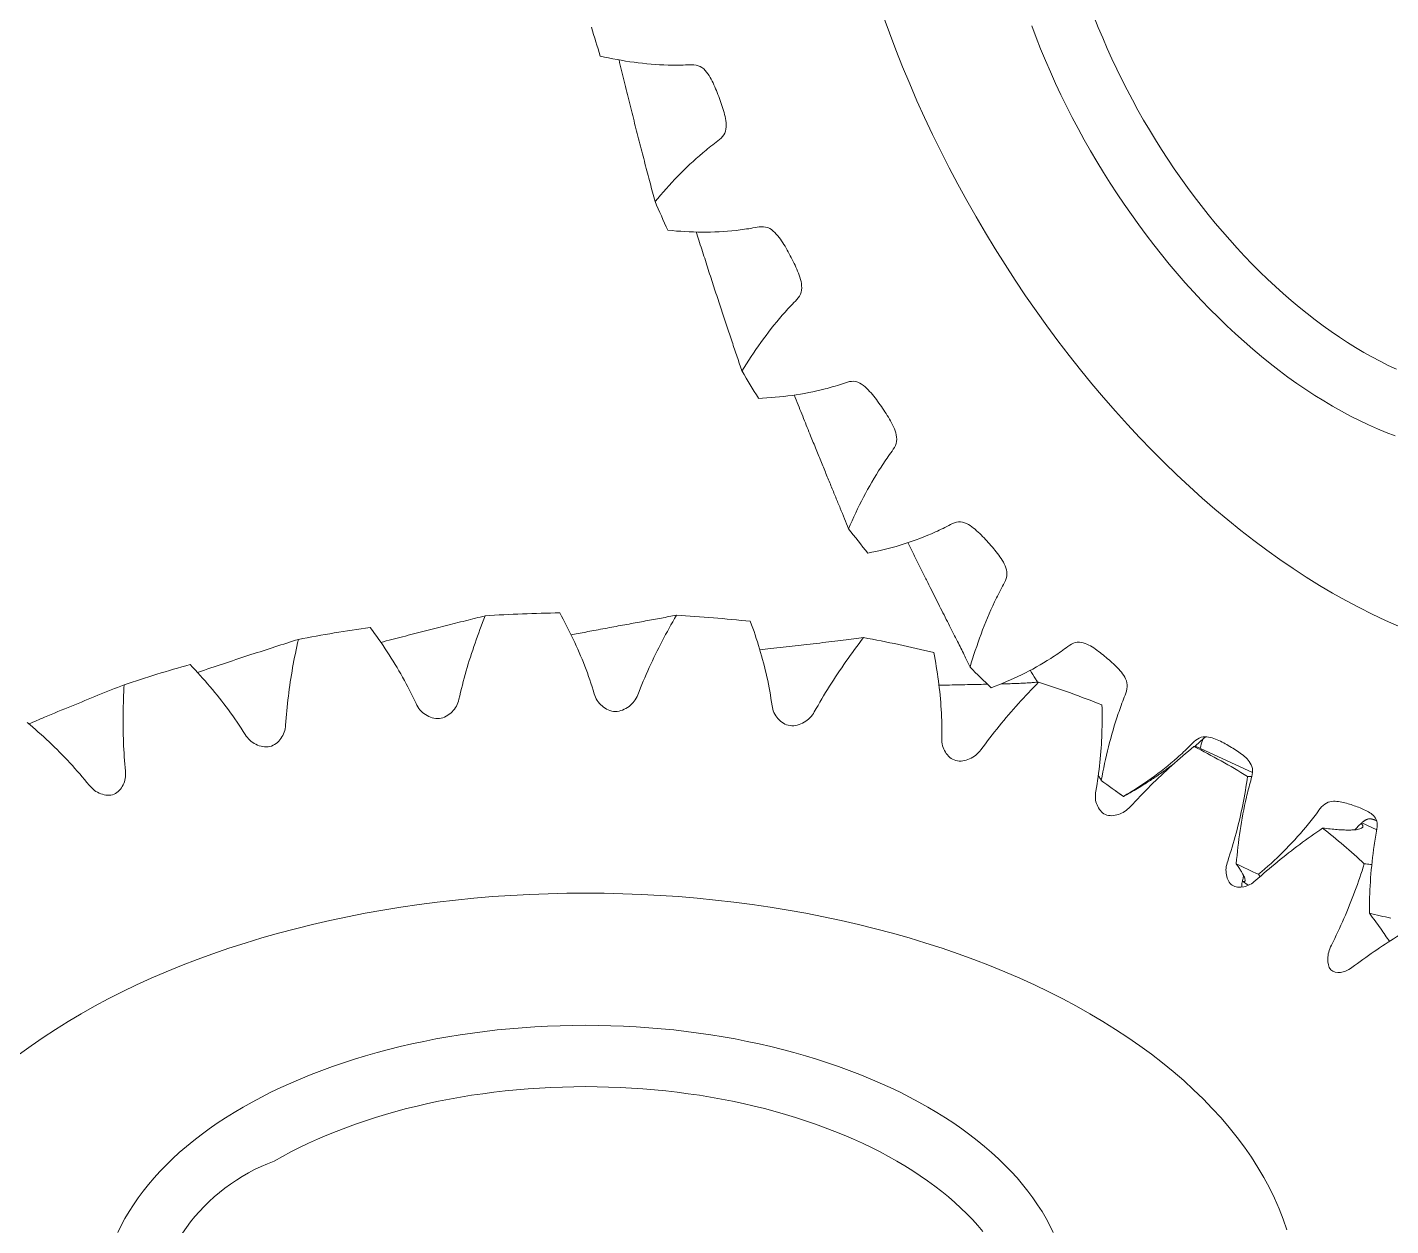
# Model space of a CAD drawing. Header units: millimetres. Extents: x -56 to 182, y 0 to 146.
# Drawn here: x 32.459 to 35.556, y 21.782 to 24.505 of the extents above; entities that cross this region are included whole.
import ezdxf

# ---------------------------------------------------------------- set-up
doc = ezdxf.new("R2010")
doc.units = ezdxf.units.MM
doc.layers.add('SLD-0', color=7, linetype='Continuous')

msp = doc.modelspace()

# ---------------------------------------------------------------- linework, layer by layer
at = {"layer": 'SLD-0', "color": 7, "linetype": 'Continuous', "lineweight": 18}
for p, q in [((34.403, 24.5304), (34.417, 24.4917)), ((34.7501, 24.4815), (34.7402, 24.5078)), ((34.8821, 24.5278), (34.8915, 24.504)), ((34.8915, 24.504), (34.9014, 24.4802)), ((34.417, 24.4917), (34.4316, 24.453)), ((34.7605, 24.4553), (34.7501, 24.4815)), ((34.9014, 24.4802), (34.9117, 24.4565)), ((34.4316, 24.453), (34.447, 24.4144)), ((34.7714, 24.4291), (34.7605, 24.4553)), ((34.9117, 24.4565), (34.9224, 24.4328)), ((34.447, 24.4144), (34.463, 24.3759)), ((34.7827, 24.403), (34.7714, 24.4291)), ((34.9224, 24.4328), (34.9335, 24.4093)), ((34.9335, 24.4093), (34.9449, 24.3859)), ((34.463, 24.3759), (34.4796, 24.3375)), ((34.7945, 24.3771), (34.7827, 24.403)), ((34.8066, 24.3512), (34.7945, 24.3771)), ((34.9449, 24.3859), (34.9568, 24.3626)), ((34.8193, 24.3254), (34.8066, 24.3512)), ((34.9568, 24.3626), (34.969, 24.3395)), ((34.4796, 24.3375), (34.4969, 24.2992)), ((34.8323, 24.2998), (34.8193, 24.3254)), ((34.969, 24.3395), (34.9815, 24.3166)), ((34.9815, 24.3166), (34.9944, 24.2938)), ((34.4969, 24.2992), (34.5149, 24.2611)), ((34.8457, 24.2744), (34.8323, 24.2998)), ((34.9944, 24.2938), (35.0077, 24.2712)), ((34.5149, 24.2611), (34.5334, 24.2232)), ((34.8595, 24.2492), (34.8457, 24.2744)), ((34.8737, 24.2241), (34.8595, 24.2492)), ((35.0077, 24.2712), (35.0213, 24.2489)), ((34.5334, 24.2232), (34.5526, 24.1855)), ((34.8883, 24.1993), (34.8737, 24.2241)), ((35.0213, 24.2489), (35.0352, 24.2268)), ((35.0352, 24.2268), (35.0494, 24.2049)), ((34.9033, 24.1747), (34.8883, 24.1993)), ((35.0494, 24.2049), (35.064, 24.1832)), ((34.5526, 24.1855), (34.5724, 24.148)), ((34.9186, 24.1504), (34.9033, 24.1747)), ((35.064, 24.1832), (35.0788, 24.1619)), ((35.0788, 24.1619), (35.0939, 24.1408)), ((34.5724, 24.148), (34.5928, 24.1108)), ((34.9342, 24.1263), (34.9186, 24.1504)), ((34.9502, 24.1025), (34.9342, 24.1263)), ((35.0939, 24.1408), (35.1093, 24.1201)), ((34.5928, 24.1108), (34.6137, 24.0739)), ((34.9665, 24.079), (34.9502, 24.1025)), ((35.1093, 24.1201), (35.125, 24.0996)), ((35.125, 24.0996), (35.1409, 24.0795)), ((34.6137, 24.0739), (34.6352, 24.0374)), ((34.9832, 24.0558), (34.9665, 24.079)), ((35.1409, 24.0795), (35.157, 24.0597)), ((34.6352, 24.0374), (34.6572, 24.0012)), ((35.0001, 24.033), (34.9832, 24.0558)), ((35.0173, 24.0105), (35.0001, 24.033)), ((35.157, 24.0597), (35.1734, 24.0403)), ((35.1734, 24.0403), (35.19, 24.0213)), ((35.0348, 23.9884), (35.0173, 24.0105)), ((35.19, 24.0213), (35.2068, 24.0026)), ((35.2068, 24.0026), (35.2238, 23.9844)), ((34.6572, 24.0012), (34.6797, 23.9653)), ((35.0526, 23.9666), (35.0348, 23.9884)), ((35.2238, 23.9844), (35.241, 23.9665)), ((34.6797, 23.9653), (34.7028, 23.9298)), ((35.0706, 23.9453), (35.0526, 23.9666)), ((35.0889, 23.9243), (35.0706, 23.9453)), ((35.241, 23.9665), (35.2584, 23.9491)), ((35.2584, 23.9491), (35.2759, 23.9321)), ((34.7028, 23.9298), (34.7263, 23.8948)), ((35.1074, 23.9038), (35.0889, 23.9243)), ((35.2759, 23.9321), (35.2936, 23.9156)), ((35.2936, 23.9156), (35.3114, 23.8995)), ((34.7263, 23.8948), (34.7504, 23.8602)), ((35.1261, 23.8837), (35.1074, 23.9038)), ((35.145, 23.8641), (35.1261, 23.8837)), ((35.3114, 23.8995), (35.3294, 23.8839)), ((35.3294, 23.8839), (35.3474, 23.8687)), ((34.7504, 23.8602), (34.7749, 23.8261)), ((35.1641, 23.8449), (35.145, 23.8641)), ((35.3474, 23.8687), (35.3656, 23.8541)), ((35.3656, 23.8541), (35.3838, 23.8399)), ((34.7749, 23.8261), (34.7998, 23.7925)), ((35.1834, 23.8263), (35.1641, 23.8449)), ((35.2028, 23.8081), (35.1834, 23.8263)), ((35.3838, 23.8399), (35.4021, 23.8263)), ((35.4021, 23.8263), (35.4205, 23.8132)), ((34.7998, 23.7925), (34.8252, 23.7593)), ((35.2224, 23.7904), (35.2028, 23.8081)), ((35.2422, 23.7732), (35.2224, 23.7904)), ((35.4205, 23.8132), (35.439, 23.8006)), ((35.439, 23.8006), (35.4574, 23.7885)), ((35.4574, 23.7885), (35.4759, 23.777)), ((34.8252, 23.7593), (34.8509, 23.7267)), ((35.262, 23.7565), (35.2422, 23.7732)), ((35.282, 23.7404), (35.262, 23.7565)), ((35.4759, 23.777), (35.4944, 23.766)), ((35.4944, 23.766), (35.513, 23.7556)), ((35.513, 23.7556), (35.5314, 23.7458)), ((34.8509, 23.7267), (34.8771, 23.6947)), ((35.3021, 23.7248), (35.282, 23.7404)), ((35.3222, 23.7098), (35.3021, 23.7248)), ((35.5314, 23.7458), (35.5499, 23.7365)), ((35.5499, 23.7365), (35.5684, 23.7278)), ((34.8771, 23.6947), (34.9036, 23.6633)), ((35.3424, 23.6954), (35.3222, 23.7098)), ((35.3627, 23.6815), (35.3424, 23.6954)), ((34.9036, 23.6633), (34.9305, 23.6324)), ((35.383, 23.6683), (35.3627, 23.6815)), ((35.4034, 23.6556), (35.383, 23.6683)), ((34.9305, 23.6324), (34.9578, 23.6022)), ((35.4237, 23.6435), (35.4034, 23.6556)), ((35.4441, 23.6321), (35.4237, 23.6435)), ((35.4644, 23.6213), (35.4441, 23.6321)), ((34.9578, 23.6022), (34.9853, 23.5726)), ((35.4848, 23.6111), (35.4644, 23.6213)), ((35.505, 23.6015), (35.4848, 23.6111)), ((35.5253, 23.5926), (35.505, 23.6015)), ((34.9853, 23.5726), (35.0132, 23.5437)), ((35.5454, 23.5843), (35.5253, 23.5926)), ((35.5655, 23.5767), (35.5454, 23.5843)), ((35.0132, 23.5437), (35.0413, 23.5155)), ((35.0413, 23.5155), (35.0697, 23.488)), ((35.0697, 23.488), (35.0984, 23.4612)), ((35.0984, 23.4612), (35.1272, 23.4351)), ((35.1272, 23.4351), (35.1563, 23.4098)), ((35.1563, 23.4098), (35.1855, 23.3853)), ((35.1855, 23.3853), (35.215, 23.3615)), ((35.215, 23.3615), (35.2445, 23.3386)), ((35.2445, 23.3386), (35.2742, 23.3165)), ((35.2742, 23.3165), (35.304, 23.2952)), ((35.304, 23.2952), (35.3338, 23.2748)), ((35.3338, 23.2748), (35.3638, 23.2553)), ((35.3638, 23.2553), (35.3937, 23.2366)), ((35.3937, 23.2366), (35.4237, 23.2189)), ((35.4237, 23.2189), (35.4537, 23.202)), ((35.4537, 23.202), (35.4837, 23.1861)), ((35.4837, 23.1861), (35.5136, 23.171)), ((35.5136, 23.171), (35.5435, 23.157)), ((35.5435, 23.157), (35.5733, 23.1438)), ((35.2417, 22.8118), (35.1156, 22.8699)), ((34.9307, 22.7699), (34.949, 22.7568)), ((34.9491, 22.7569), (34.9485, 22.7573)), ((35.524, 22.6816), (35.49, 22.6973)), ((35.2594, 22.5747), (35.2555, 22.5804)), ((35.2187, 22.5648), (35.2319, 22.5554)), ((33.3898, 22.5172), (33.3485, 22.5118)), ((33.4314, 22.5219), (33.3898, 22.5172)), ((33.4732, 22.5261), (33.4314, 22.5219)), ((33.5152, 22.5296), (33.4732, 22.5261)), ((33.5573, 22.5325), (33.5152, 22.5296)), ((33.5996, 22.5347), (33.5573, 22.5325)), ((33.6419, 22.5363), (33.5996, 22.5347)), ((33.6843, 22.5373), (33.6419, 22.5363)), ((33.7267, 22.5376), (33.6843, 22.5373)), ((33.7691, 22.5373), (33.7267, 22.5376)), ((33.8115, 22.5363), (33.7691, 22.5373)), ((33.8538, 22.5347), (33.8115, 22.5363)), ((33.896, 22.5325), (33.8538, 22.5347)), ((33.9381, 22.5296), (33.896, 22.5325)), ((33.9801, 22.5261), (33.9381, 22.5296)), ((34.0219, 22.5219), (33.9801, 22.5261)), ((34.0635, 22.5172), (34.0219, 22.5219)), ((34.1049, 22.5118), (34.0635, 22.5172)), ((33.1859, 22.484), (33.1461, 22.4755)), ((33.226, 22.4918), (33.1859, 22.484)), ((33.2665, 22.4991), (33.226, 22.4918)), ((33.3074, 22.5057), (33.2665, 22.4991)), ((33.3485, 22.5118), (33.3074, 22.5057)), ((34.146, 22.5057), (34.1049, 22.5118)), ((34.1868, 22.4991), (34.146, 22.5057)), ((34.2273, 22.4918), (34.1868, 22.4991)), ((34.2675, 22.484), (34.2273, 22.4918)), ((34.3073, 22.4755), (34.2675, 22.484)), ((33.0677, 22.4567), (33.0292, 22.4465)), ((33.1067, 22.4664), (33.0677, 22.4567)), ((33.1461, 22.4755), (33.1067, 22.4664)), ((34.3467, 22.4664), (34.3073, 22.4755)), ((34.3856, 22.4567), (34.3467, 22.4664)), ((34.4241, 22.4465), (34.3856, 22.4567)), ((32.9536, 22.4243), (32.9166, 22.4123)), ((32.9912, 22.4357), (32.9536, 22.4243)), ((33.0292, 22.4465), (32.9912, 22.4357)), ((34.4622, 22.4357), (34.4241, 22.4465)), ((34.4997, 22.4243), (34.4622, 22.4357)), ((34.5367, 22.4123), (34.4997, 22.4243)), ((32.8802, 22.3998), (32.8443, 22.3867)), ((32.9166, 22.4123), (32.8802, 22.3998)), ((34.5732, 22.3998), (34.5367, 22.4123)), ((34.609, 22.3867), (34.5732, 22.3998)), ((32.809, 22.3731), (32.7744, 22.359)), ((32.8443, 22.3867), (32.809, 22.3731)), ((34.6443, 22.3731), (34.609, 22.3867)), ((34.6789, 22.359), (34.6443, 22.3731)), ((32.7071, 22.3292), (32.6745, 22.3135)), ((32.7404, 22.3443), (32.7071, 22.3292)), ((32.7744, 22.359), (32.7404, 22.3443)), ((34.7129, 22.3443), (34.6789, 22.359)), ((34.7462, 22.3292), (34.7129, 22.3443)), ((34.7788, 22.3135), (34.7462, 22.3292)), ((32.6745, 22.3135), (32.6426, 22.2974)), ((34.8107, 22.2974), (34.7788, 22.3135)), ((32.6115, 22.2808), (32.5811, 22.2637)), ((32.6426, 22.2974), (32.6115, 22.2808)), ((34.8419, 22.2808), (34.8107, 22.2974)), ((34.8723, 22.2637), (34.8419, 22.2808)), ((32.5515, 22.2461), (32.5227, 22.2282)), ((32.5811, 22.2637), (32.5515, 22.2461)), ((33.6404, 22.2354), (33.6691, 22.2365)), ((33.6691, 22.2365), (33.6979, 22.2371)), ((33.6979, 22.2371), (33.7267, 22.2374)), ((33.7267, 22.2374), (33.7555, 22.2371)), ((33.7555, 22.2371), (33.7842, 22.2365)), ((33.7842, 22.2365), (33.813, 22.2354)), ((34.9019, 22.2461), (34.8723, 22.2637)), ((34.9306, 22.2282), (34.9019, 22.2461)), ((32.4947, 22.2097), (32.4676, 22.1909)), ((32.5227, 22.2282), (32.4947, 22.2097)), ((33.3595, 22.2009), (33.3868, 22.2063)), ((33.3868, 22.2063), (33.4143, 22.2112)), ((33.4143, 22.2112), (33.442, 22.2157)), ((33.442, 22.2157), (33.4699, 22.2198)), ((33.4699, 22.2198), (33.498, 22.2235)), ((33.498, 22.2235), (33.5262, 22.2267)), ((33.5262, 22.2267), (33.5546, 22.2295)), ((33.5546, 22.2295), (33.5831, 22.2319)), ((33.5831, 22.2319), (33.6117, 22.2339)), ((33.6117, 22.2339), (33.6404, 22.2354)), ((33.813, 22.2354), (33.8417, 22.2339)), ((33.8417, 22.2339), (33.8703, 22.2319)), ((33.8703, 22.2319), (33.8988, 22.2295)), ((33.8988, 22.2295), (33.9271, 22.2267)), ((33.9271, 22.2267), (33.9554, 22.2235)), ((33.9554, 22.2235), (33.9835, 22.2198)), ((33.9835, 22.2198), (34.0114, 22.2157)), ((34.0114, 22.2157), (34.0391, 22.2112)), ((34.0391, 22.2112), (34.0666, 22.2063)), ((34.0666, 22.2063), (34.0939, 22.2009)), ((34.9586, 22.2097), (34.9306, 22.2282)), ((34.9857, 22.1909), (34.9586, 22.2097)), ((32.4676, 22.1909), (32.4414, 22.1717)), ((33.2273, 22.1681), (33.2531, 22.1755)), ((33.2531, 22.1755), (33.2793, 22.1825)), ((33.2793, 22.1825), (33.3057, 22.189)), ((33.3057, 22.189), (33.3325, 22.1952)), ((33.3325, 22.1952), (33.3595, 22.2009)), ((34.0939, 22.2009), (34.1209, 22.1952)), ((34.1209, 22.1952), (34.1476, 22.189)), ((34.1476, 22.189), (34.1741, 22.1825)), ((34.1741, 22.1825), (34.2002, 22.1755)), ((34.2002, 22.1755), (34.2261, 22.1681)), ((35.012, 22.1717), (34.9857, 22.1909)), ((33.1276, 22.1349), (33.1519, 22.1438)), ((33.1519, 22.1438), (33.1767, 22.1523)), ((33.1767, 22.1523), (33.2018, 22.1604)), ((33.2018, 22.1604), (33.2273, 22.1681)), ((34.2261, 22.1681), (34.2515, 22.1604)), ((34.2515, 22.1604), (34.2767, 22.1523)), ((34.2767, 22.1523), (34.3014, 22.1438)), ((34.3014, 22.1438), (34.3258, 22.1349)), ((35.0374, 22.1521), (35.012, 22.1717)), ((35.0618, 22.1321), (35.0374, 22.1521)), ((33.057, 22.1061), (33.0801, 22.1161)), ((33.0801, 22.1161), (33.1036, 22.1257)), ((33.1036, 22.1257), (33.1276, 22.1349)), ((34.3258, 22.1349), (34.3497, 22.1257)), ((34.3497, 22.1257), (34.3732, 22.1161)), ((34.3732, 22.1161), (34.3963, 22.1061)), ((35.0854, 22.1117), (35.0618, 22.1321)), ((32.9906, 22.0743), (33.0123, 22.0852)), ((33.0123, 22.0852), (33.0344, 22.0958)), ((33.0344, 22.0958), (33.057, 22.1061)), ((33.4932, 22.082), (33.4679, 22.0783)), ((33.5188, 22.0854), (33.4932, 22.082)), ((33.5444, 22.0883), (33.5188, 22.0854)), ((33.5702, 22.0909), (33.5444, 22.0883)), ((33.5961, 22.093), (33.5702, 22.0909)), ((33.6221, 22.0948), (33.5961, 22.093)), ((33.6482, 22.0962), (33.6221, 22.0948)), ((33.6743, 22.0972), (33.6482, 22.0962)), ((33.7005, 22.0978), (33.6743, 22.0972)), ((33.7267, 22.098), (33.7005, 22.0978)), ((33.7529, 22.0978), (33.7267, 22.098)), ((33.779, 22.0972), (33.7529, 22.0978)), ((33.8051, 22.0962), (33.779, 22.0972)), ((33.8312, 22.0948), (33.8051, 22.0962)), ((33.8572, 22.093), (33.8312, 22.0948)), ((33.8831, 22.0909), (33.8572, 22.093)), ((33.9089, 22.0883), (33.8831, 22.0909)), ((33.9346, 22.0854), (33.9089, 22.0883)), ((33.9601, 22.082), (33.9346, 22.0854)), ((33.9855, 22.0783), (33.9601, 22.082)), ((34.3963, 22.1061), (34.4189, 22.0958)), ((34.4189, 22.0958), (34.4411, 22.0852)), ((34.4411, 22.0852), (34.4627, 22.0743)), ((35.108, 22.091), (35.0854, 22.1117)), ((35.1297, 22.07), (35.108, 22.091)), ((32.9288, 22.0395), (32.9489, 22.0514)), ((32.9489, 22.0514), (32.9695, 22.063)), ((32.9695, 22.063), (32.9906, 22.0743)), ((33.344, 22.054), (33.3199, 22.0481)), ((33.3683, 22.0596), (33.344, 22.054)), ((33.3929, 22.0649), (33.3683, 22.0596)), ((33.4177, 22.0697), (33.3929, 22.0649)), ((33.4427, 22.0742), (33.4177, 22.0697)), ((33.4679, 22.0783), (33.4427, 22.0742)), ((34.0107, 22.0742), (33.9855, 22.0783)), ((34.0357, 22.0697), (34.0107, 22.0742)), ((34.0605, 22.0649), (34.0357, 22.0697)), ((34.085, 22.0596), (34.0605, 22.0649)), ((34.1094, 22.054), (34.085, 22.0596)), ((34.1334, 22.0481), (34.1094, 22.054)), ((34.4627, 22.0743), (34.4839, 22.063)), ((34.4839, 22.063), (34.5045, 22.0514)), ((34.5045, 22.0514), (34.5246, 22.0395)), ((35.1504, 22.0486), (35.1297, 22.07)), ((32.8902, 22.0148), (32.9092, 22.0273)), ((32.9092, 22.0273), (32.9288, 22.0395)), ((33.2267, 22.0206), (33.2042, 22.0129)), ((33.2495, 22.028), (33.2267, 22.0206)), ((33.2727, 22.0351), (33.2495, 22.028)), ((33.2962, 22.0417), (33.2727, 22.0351)), ((33.3199, 22.0481), (33.2962, 22.0417)), ((34.1572, 22.0417), (34.1334, 22.0481)), ((34.1807, 22.0351), (34.1572, 22.0417)), ((34.2038, 22.028), (34.1807, 22.0351)), ((34.2267, 22.0206), (34.2038, 22.028)), ((34.2492, 22.0129), (34.2267, 22.0206)), ((34.5246, 22.0395), (34.5441, 22.0273)), ((34.5441, 22.0273), (34.5631, 22.0148)), ((35.1702, 22.0269), (35.1504, 22.0486)), ((35.189, 22.005), (35.1702, 22.0269)), ((32.8368, 21.9756), (32.854, 21.9889)), ((32.854, 21.9889), (32.8718, 22.002)), ((32.8718, 22.002), (32.8902, 22.0148)), ((33.1603, 21.9964), (33.1389, 21.9877)), ((33.182, 22.0048), (33.1603, 21.9964)), ((33.2042, 22.0129), (33.182, 22.0048)), ((34.2713, 22.0048), (34.2492, 22.0129)), ((34.2931, 21.9964), (34.2713, 22.0048)), ((34.3145, 21.9877), (34.2931, 21.9964)), ((34.5631, 22.0148), (34.5815, 22.002)), ((34.5815, 22.002), (34.5994, 21.9889)), ((34.5994, 21.9889), (34.6166, 21.9756)), ((35.2067, 21.9827), (35.189, 22.005)), ((32.8041, 21.9482), (32.8201, 21.962)), ((32.8201, 21.962), (32.8368, 21.9756)), ((33.0772, 21.9597), (33.0575, 21.9497)), ((33.0974, 21.9693), (33.0772, 21.9597)), ((33.1179, 21.9787), (33.0974, 21.9693)), ((33.1389, 21.9877), (33.1179, 21.9787)), ((34.3354, 21.9787), (34.3145, 21.9877)), ((34.356, 21.9693), (34.3354, 21.9787)), ((34.3761, 21.9597), (34.356, 21.9693)), ((34.3958, 21.9497), (34.3761, 21.9597)), ((34.6166, 21.9756), (34.6332, 21.962)), ((34.6332, 21.962), (34.6492, 21.9482)), ((35.2235, 21.9603), (35.2067, 21.9827)), ((35.2392, 21.9375), (35.2235, 21.9603)), ((32.774, 21.9198), (32.7888, 21.9341)), ((32.7888, 21.9341), (32.8041, 21.9482)), ((33.0383, 21.9394), (33.0196, 21.9289)), ((33.0575, 21.9497), (33.0383, 21.9394)), ((34.415, 21.9394), (34.3958, 21.9497)), ((34.4338, 21.9289), (34.415, 21.9394)), ((34.452, 21.9181), (34.4338, 21.9289)), ((34.6492, 21.9482), (34.6646, 21.9341)), ((34.6646, 21.9341), (34.6793, 21.9198)), ((35.2538, 21.9145), (35.2392, 21.9375)), ((32.7466, 21.8906), (32.76, 21.9053)), ((32.76, 21.9053), (32.774, 21.9198)), ((34.4698, 21.907), (34.452, 21.9181)), ((34.4871, 21.8956), (34.4698, 21.907)), ((34.5038, 21.884), (34.4871, 21.8956)), ((34.6793, 21.9198), (34.6934, 21.9053)), ((34.6934, 21.9053), (34.7068, 21.8906)), ((35.2675, 21.8914), (35.2538, 21.9145)), ((32.7218, 21.8606), (32.7338, 21.8757)), ((32.7338, 21.8757), (32.7466, 21.8906)), ((34.52, 21.8721), (34.5038, 21.884)), ((34.5357, 21.86), (34.52, 21.8721)), ((34.7068, 21.8906), (34.7195, 21.8757)), ((34.7195, 21.8757), (34.7316, 21.8606)), ((35.2801, 21.868), (35.2675, 21.8914)), ((35.2916, 21.8444), (35.2801, 21.868)), ((32.6997, 21.8299), (32.7104, 21.8454)), ((32.7104, 21.8454), (32.7218, 21.8606)), ((34.5508, 21.8477), (34.5357, 21.86)), ((34.5653, 21.8351), (34.5508, 21.8477)), ((34.5793, 21.8223), (34.5653, 21.8351)), ((34.7316, 21.8606), (34.7429, 21.8454)), ((34.7429, 21.8454), (34.7536, 21.8299)), ((35.302, 21.8207), (35.2916, 21.8444)), ((32.6805, 21.7986), (32.6898, 21.8143)), ((32.6898, 21.8143), (32.6997, 21.8299)), ((34.5927, 21.8093), (34.5793, 21.8223)), ((34.6055, 21.7961), (34.5927, 21.8093)), ((34.7536, 21.8299), (34.7636, 21.8143)), ((34.7636, 21.8143), (34.7728, 21.7986)), ((35.3114, 21.7968), (35.302, 21.8207)), ((32.6642, 21.7667), (32.672, 21.7827)), ((32.672, 21.7827), (32.6805, 21.7986)), ((34.6177, 21.7828), (34.6055, 21.7961)), ((34.6293, 21.7692), (34.6177, 21.7828)), ((34.7728, 21.7986), (34.7814, 21.7827)), ((34.7814, 21.7827), (34.7892, 21.7667)), ((35.3196, 21.7728), (35.3114, 21.7968))]:
    msp.add_line(p, q, dxfattribs=at)
for centre, radius, start, end in [((36.7213, 25.3743), 3.1053, 196.2648, 197.528), ((37.0812, 25.5068), 3.4891, 203.6276, 204.7964), ((37.1732, 25.5516), 3.5913, 210.6064, 211.7529), ((37.0063, 25.4325), 3.3862, 217.6214, 218.8137), ((33.7263, 19.5948), 3.58, 90.9327, 93.6421), ((33.7304, 19.6477), 3.5269, 83.9688, 86.7054), ((33.698, 19.8444), 3.3286, 97.9516, 100.7958), ((33.7822, 19.9876), 3.183, 76.6425, 79.5728), ((33.5842, 20.3232), 2.8362, 105.4532, 108.6178), ((36.6652, 25.1231), 2.9254, 225.099, 226.4134), ((33.9332, 20.5153), 2.6337, 68.472, 71.7968), ((34.1916, 21.0852), 2.0074, 58.8331, 62.818), ((36.2769, 24.6602), 2.3207, 233.547, 235.0809), ((34.5165, 21.558), 1.4329, 46.9017, 51.891), ((35.9625, 24.1329), 1.7059, 243.6322, 245.5154), ((35.7918, 23.6527), 1.1953, 256.2186, 258.6058), ((33.1691, 21.5239), 0.4317, 110.2579, 244.8802)]:
    msp.add_arc(centre, radius, start, end, dxfattribs=at)
for points, knots in [([(33.7602, 24.4391), (33.8109, 24.4274), (33.8626, 24.42), (33.9275, 24.4184), (33.9405, 24.4184), (33.9599, 24.4192), (33.9664, 24.4197), (33.9794, 24.4187), (33.9859, 24.4167), (33.9966, 24.409), (34.0009, 24.404), (34.0083, 24.3935), (34.0114, 24.3879), (34.0201, 24.371), (34.0248, 24.3592), (34.0338, 24.3354), (34.0381, 24.3234), (34.0447, 24.2989), (34.0475, 24.2861), (34.0447, 24.2671), (34.042, 24.261), (34.0337, 24.2513), (34.0284, 24.2474), (34.0129, 24.2356), (34.0028, 24.2275), (33.9534, 24.1856), (33.9176, 24.1483), (33.8846, 24.1084)], [0, 0, 0, 0, 0.25, 0.25, 0.3125, 0.3125, 0.34375, 0.34375, 0.375, 0.375, 0.40625, 0.40625, 0.4375, 0.4375, 0.5, 0.5, 0.5625, 0.5625, 0.625, 0.625, 0.65625, 0.65625, 0.6875, 0.6875, 0.75, 0.75, 1, 1, 1, 1]), ([(33.8846, 24.1084), (33.8809, 24.1226), (33.8733, 24.1509), (33.8618, 24.1949), (33.8501, 24.2399), (33.8383, 24.286), (33.8265, 24.3333), (33.8146, 24.3814), (33.8067, 24.4142), (33.8028, 24.4305)], [0, 0, 0, 0, 0.142619, 0.285365, 0.428174, 0.57142, 0.714728, 0.858471, 1, 1, 1, 1]), ([(33.9138, 24.0435), (33.9654, 24.0382), (34.0174, 24.0376), (34.0815, 24.0446), (34.0943, 24.0464), (34.1133, 24.0497), (34.1196, 24.0511), (34.1325, 24.0518), (34.1392, 24.0507), (34.1509, 24.0442), (34.1557, 24.0397), (34.1645, 24.0299), (34.1684, 24.0247), (34.1793, 24.0085), (34.1856, 23.9971), (34.1978, 23.9741), (34.2036, 23.9624), (34.2134, 23.9384), (34.2179, 23.9257), (34.2178, 23.906), (34.216, 23.8995), (34.2092, 23.8885), (34.2045, 23.8838), (34.1909, 23.8697), (34.1821, 23.8601), (34.1393, 23.8107), (34.1091, 23.768), (34.0821, 23.7231)], [0, 0, 0, 0, 0.25, 0.25, 0.3125, 0.3125, 0.34375, 0.34375, 0.375, 0.375, 0.40625, 0.40625, 0.4375, 0.4375, 0.5, 0.5, 0.5625, 0.5625, 0.625, 0.625, 0.65625, 0.65625, 0.6875, 0.6875, 0.75, 0.75, 1, 1, 1, 1]), ([(34.0821, 23.7231), (34.0785, 23.734), (34.0711, 23.7558), (34.0596, 23.7901), (34.0477, 23.8255), (34.0356, 23.8622), (34.0231, 23.9001), (34.0103, 23.9392), (33.9974, 23.9795), (33.9867, 24.013), (33.9802, 24.0334), (33.9783, 24.0396)], [0, 0, 0, 0, 0.117988, 0.236028, 0.354225, 0.472473, 0.591289, 0.710156, 0.829176, 0.948246, 1, 1, 1, 1]), ([(34.1194, 23.6616), (34.1706, 23.6635), (34.2216, 23.6702), (34.2834, 23.6863), (34.2957, 23.6899), (34.3139, 23.696), (34.3199, 23.6983), (34.3324, 23.7008), (34.3391, 23.7007), (34.3514, 23.6958), (34.3567, 23.6919), (34.3666, 23.6834), (34.371, 23.6787), (34.3837, 23.6641), (34.3913, 23.6536), (34.4061, 23.6323), (34.4133, 23.6215), (34.4259, 23.5989), (34.4319, 23.5869), (34.4342, 23.5672), (34.4333, 23.5605), (34.4279, 23.5485), (34.4239, 23.5431), (34.4124, 23.5271), (34.405, 23.5163), (34.3693, 23.4609), (34.3451, 23.414), (34.3242, 23.3654)], [0, 0, 0, 0, 0.25, 0.25, 0.3125, 0.3125, 0.34375, 0.34375, 0.375, 0.375, 0.40625, 0.40625, 0.4375, 0.4375, 0.5, 0.5, 0.5625, 0.5625, 0.625, 0.625, 0.65625, 0.65625, 0.6875, 0.6875, 0.75, 0.75, 1, 1, 1, 1]), ([(34.3242, 23.3654), (34.3212, 23.3728), (34.3151, 23.3877), (34.3053, 23.4116), (34.2951, 23.4366), (34.2843, 23.4629), (34.273, 23.4904), (34.2612, 23.5193), (34.2489, 23.5493), (34.2353, 23.583), (34.22, 23.6209), (34.2082, 23.6505), (34.2017, 23.6671), (34.2009, 23.669)], [0, 0, 0, 0, 0.093571, 0.187162, 0.280754, 0.374326, 0.468551, 0.562796, 0.657041, 0.751266, 0.868039, 0.984831, 1, 1, 1, 1]), ([(34.3678, 23.31), (34.4174, 23.3196), (34.4662, 23.3339), (34.5245, 23.3592), (34.536, 23.3647), (34.553, 23.3734), (34.5585, 23.3766), (34.5704, 23.381), (34.5769, 23.3819), (34.5894, 23.379), (34.595, 23.376), (34.6056, 23.3691), (34.6104, 23.3651), (34.6245, 23.3527), (34.6331, 23.3436), (34.6498, 23.3249), (34.658, 23.3155), (34.6728, 23.2953), (34.6799, 23.2845), (34.6843, 23.2656), (34.6842, 23.2589), (34.6803, 23.2463), (34.6771, 23.2404), (34.6677, 23.2229), (34.6617, 23.2111), (34.6333, 23.1513), (34.6151, 23.1017), (34.6002, 23.051)], [0, 0, 0, 0, 0.25, 0.25, 0.3125, 0.3125, 0.34375, 0.34375, 0.375, 0.375, 0.40625, 0.40625, 0.4375, 0.4375, 0.5, 0.5, 0.5625, 0.5625, 0.625, 0.625, 0.65625, 0.65625, 0.6875, 0.6875, 0.75, 0.75, 1, 1, 1, 1]), ([(34.6002, 23.051), (34.5984, 23.0548), (34.5948, 23.0625), (34.5884, 23.0756), (34.5814, 23.0898), (34.5736, 23.1053), (34.5652, 23.1221), (34.5561, 23.1401), (34.5463, 23.1593), (34.5362, 23.1792), (34.5258, 23.1998), (34.5151, 23.2209), (34.504, 23.2431), (34.4924, 23.2664), (34.4803, 23.2907), (34.4692, 23.3132), (34.4619, 23.3279), (34.459, 23.3338)], [0, 0, 0, 0, 0.069946, 0.139923, 0.209993, 0.280093, 0.350529, 0.420996, 0.491554, 0.562141, 0.627618, 0.693119, 0.758799, 0.824479, 0.890255, 0.956031, 1, 1, 1, 1]), ([(33.2376, 23.1411), (33.2645, 23.105), (33.2893, 23.0674), (33.3222, 23.0086), (33.3322, 22.9885), (33.3441, 22.9632), (33.3469, 22.9583), (33.3541, 22.9498), (33.3585, 22.9462), (33.3726, 22.937), (33.3838, 22.9331), (33.4059, 22.9356), (33.4158, 22.9417), (33.4275, 22.9534), (33.431, 22.9577), (33.4362, 22.9672), (33.4379, 22.9726), (33.4442, 22.9995), (33.4495, 23.021), (33.4679, 23.0847), (33.4825, 23.1264), (33.4988, 23.1675)], [0, 0, 0, 0, 0.25, 0.25, 0.375, 0.375, 0.40625, 0.40625, 0.4375, 0.4375, 0.5, 0.5, 0.5625, 0.5625, 0.59375, 0.59375, 0.625, 0.625, 0.75, 0.75, 1, 1, 1, 1]), ([(33.4988, 23.1675), (33.4841, 23.1639), (33.4545, 23.1565), (33.4082, 23.1449), (33.3606, 23.1328), (33.3119, 23.1203), (33.2784, 23.1115), (33.2618, 23.1072)], [0, 0, 0, 0, 0.200636, 0.401334, 0.602031, 0.803217, 1, 1, 1, 1]), ([(33.668, 23.1743), (33.6896, 23.1353), (33.7089, 23.095), (33.7331, 23.0328), (33.7401, 23.0116), (33.7482, 22.9851), (33.7502, 22.9799), (33.7562, 22.9706), (33.76, 22.9665), (33.7727, 22.9557), (33.7834, 22.9504), (33.8058, 22.9502), (33.8166, 22.9551), (33.8301, 22.9652), (33.8341, 22.9691), (33.8408, 22.9779), (33.8433, 22.983), (33.8536, 23.0089), (33.8621, 23.0296), (33.89, 23.0905), (33.9107, 23.1301), (33.9331, 23.1688)], [0, 0, 0, 0, 0.25, 0.25, 0.375, 0.375, 0.40625, 0.40625, 0.4375, 0.4375, 0.5, 0.5, 0.5625, 0.5625, 0.59375, 0.59375, 0.625, 0.625, 0.75, 0.75, 1, 1, 1, 1]), ([(33.9331, 23.1688), (33.9218, 23.1667), (33.8993, 23.1626), (33.8634, 23.1559), (33.8258, 23.149), (33.7866, 23.1418), (33.7477, 23.1345), (33.7168, 23.1287), (33.6991, 23.1253), (33.6938, 23.1243)], [0, 0, 0, 0, 0.160936, 0.32192, 0.482904, 0.644281, 0.805657, 0.941149, 1, 1, 1, 1]), ([(34.101, 23.1551), (34.1164, 23.1139), (34.1293, 23.0716), (34.1436, 23.0071), (34.1473, 22.9853), (34.1513, 22.958), (34.1525, 22.9526), (34.1569, 22.9427), (34.16, 22.9382), (34.1709, 22.926), (34.1805, 22.9195), (34.2023, 22.9166), (34.2135, 22.9201), (34.2281, 22.9285), (34.2326, 22.9319), (34.2405, 22.9398), (34.2436, 22.9446), (34.2575, 22.969), (34.2688, 22.9885), (34.3049, 23.0455), (34.3309, 23.0822), (34.3583, 23.118)], [0, 0, 0, 0, 0.25, 0.25, 0.375, 0.375, 0.40625, 0.40625, 0.4375, 0.4375, 0.5, 0.5, 0.5625, 0.5625, 0.59375, 0.59375, 0.625, 0.625, 0.75, 0.75, 1, 1, 1, 1]), ([(32.8285, 23.0569), (32.8595, 23.0243), (32.8888, 22.99), (32.9291, 22.9357), (32.9416, 22.917), (32.9568, 22.8932), (32.9602, 22.8887), (32.9683, 22.8812), (32.9731, 22.8781), (32.9879, 22.8707), (32.9992, 22.8681), (33.02, 22.8732), (33.0286, 22.8805), (33.0381, 22.8934), (33.0407, 22.8981), (33.0443, 22.9082), (33.0452, 22.9137), (33.0472, 22.9411), (33.049, 22.963), (33.0571, 23.0284), (33.0649, 23.0714), (33.0745, 23.1141)], [0, 0, 0, 0, 0.25, 0.25, 0.375, 0.375, 0.40625, 0.40625, 0.4375, 0.4375, 0.5, 0.5, 0.5625, 0.5625, 0.59375, 0.59375, 0.625, 0.625, 0.75, 0.75, 1, 1, 1, 1]), ([(33.0745, 23.1141), (33.0569, 23.1085), (33.0216, 23.0972), (32.967, 23.0795), (32.9113, 23.0611), (32.8706, 23.0475), (32.8482, 23.0399), (32.8451, 23.0388)], [0, 0, 0, 0, 0.240211, 0.480495, 0.720779, 0.961648, 1, 1, 1, 1]), ([(34.3583, 23.118), (34.3511, 23.117), (34.3366, 23.1151), (34.3125, 23.1121), (34.2867, 23.109), (34.259, 23.1058), (34.231, 23.1026), (34.2032, 23.0995), (34.1757, 23.0964), (34.1489, 23.0934), (34.1307, 23.0913), (34.1226, 23.0904)], [0, 0, 0, 0, 0.121706, 0.243412, 0.3651919, 0.4871941, 0.6092706, 0.7117572, 0.8142439, 0.9169068, 1, 1, 1, 1]), ([(34.6483, 23.0042), (34.6951, 23.0216), (34.7406, 23.0435), (34.7941, 23.0776), (34.8046, 23.0848), (34.82, 23.0961), (34.825, 23.1001), (34.836, 23.1063), (34.8422, 23.1083), (34.8545, 23.1075), (34.8602, 23.1056), (34.8711, 23.1007), (34.8762, 23.0977), (34.891, 23.088), (34.9002, 23.0806), (34.9182, 23.0655), (34.927, 23.0578), (34.9432, 23.0408), (34.9511, 23.0317), (34.9573, 23.0143), (34.9578, 23.0078), (34.9554, 22.995), (34.9529, 22.9888), (34.9456, 22.9704), (34.9411, 22.958), (34.9198, 22.8956), (34.9073, 22.8448), (34.8981, 22.7936)], [0, 0, 0, 0, 0.25, 0.25, 0.3125, 0.3125, 0.34375, 0.34375, 0.375, 0.375, 0.40625, 0.40625, 0.4375, 0.4375, 0.5, 0.5, 0.5625, 0.5625, 0.625, 0.625, 0.65625, 0.65625, 0.6875, 0.6875, 0.75, 0.75, 1, 1, 1, 1]), ([(34.5176, 23.0844), (34.5261, 23.0417), (34.532, 22.9984), (34.5359, 22.9327), (34.5362, 22.9107), (34.5358, 22.8831), (34.5361, 22.8777), (34.5389, 22.8674), (34.5412, 22.8624), (34.5496, 22.8491), (34.5577, 22.8415), (34.578, 22.8361), (34.5892, 22.8383), (34.6042, 22.8449), (34.609, 22.8477), (34.6176, 22.8546), (34.6214, 22.8589), (34.6382, 22.8815), (34.6518, 22.8994), (34.6946, 22.9517), (34.7247, 22.985), (34.7559, 23.0172)], [0, 0, 0, 0, 0.25, 0.25, 0.375, 0.375, 0.40625, 0.40625, 0.4375, 0.4375, 0.5, 0.5, 0.5625, 0.5625, 0.59375, 0.59375, 0.625, 0.625, 0.75, 0.75, 1, 1, 1, 1]), ([(34.7535, 23.0169), (34.752, 23.0194), (34.7467, 23.028), (34.741, 23.0373), (34.737, 23.0439)], [0, 0, 0, 0, 0.280176, 1, 1, 1, 1]), ([(32.4587, 22.9254), (32.4925, 22.8968), (32.525, 22.8663), (32.5707, 22.8171), (32.5853, 22.8001), (32.6031, 22.7784), (32.6069, 22.7743), (32.6157, 22.7678), (32.6206, 22.7653), (32.6355, 22.7597), (32.6465, 22.7585), (32.665, 22.766), (32.6718, 22.7742), (32.6787, 22.7881), (32.6804, 22.793), (32.6822, 22.8034), (32.6822, 22.809), (32.6798, 22.8364), (32.6781, 22.8583), (32.6756, 22.924), (32.6763, 22.9676), (32.6787, 23.011)], [0, 0, 0, 0, 0.25, 0.25, 0.375, 0.375, 0.40625, 0.40625, 0.4375, 0.4375, 0.5, 0.5, 0.5625, 0.5625, 0.59375, 0.59375, 0.625, 0.625, 0.75, 0.75, 1, 1, 1, 1]), ([(32.6787, 23.011), (32.659, 23.0031), (32.6195, 22.9873), (32.559, 22.9625), (32.5067, 22.9409), (32.4743, 22.9271), (32.4625, 22.9221)], [0, 0, 0, 0, 0.2802, 0.560401, 0.840771, 1, 1, 1, 1]), ([(34.64, 23.0122), (34.6336, 23.0121), (34.6207, 23.0118), (34.5997, 23.0114), (34.5773, 23.0109), (34.5541, 23.0104), (34.5376, 23.0099), (34.5296, 23.0097)], [0, 0, 0, 0, 0.199588, 0.401994, 0.604401, 0.80716, 1, 1, 1, 1]), ([(34.7559, 23.0172), (34.753, 23.0169), (34.7472, 23.0162), (34.7361, 23.0153), (34.7231, 23.0146), (34.7082, 23.014), (34.6922, 23.0134), (34.6795, 23.0131), (34.6722, 23.0129), (34.6706, 23.0129)], [0, 0, 0, 0, 0.164219, 0.328439, 0.492758, 0.657377, 0.822096, 0.960383, 1, 1, 1, 1]), ([(34.8997, 22.9653), (34.9009, 22.9219), (34.8996, 22.8783), (34.8929, 22.8128), (34.8897, 22.791), (34.885, 22.7638), (34.8844, 22.7583), (34.8853, 22.7478), (34.8867, 22.7426), (34.8923, 22.7285), (34.8986, 22.72), (34.9164, 22.7122), (34.9271, 22.7131), (34.942, 22.7179), (34.9468, 22.7201), (34.9558, 22.7259), (34.96, 22.7298), (34.979, 22.7502), (34.9944, 22.7664), (35.042, 22.8132), (35.0749, 22.8427), (35.1086, 22.8709)], [0, 0, 0, 0, 0.25, 0.25, 0.375, 0.375, 0.40625, 0.40625, 0.4375, 0.4375, 0.5, 0.5, 0.5625, 0.5625, 0.59375, 0.59375, 0.625, 0.625, 0.75, 0.75, 1, 1, 1, 1]), ([(34.9485, 22.7573), (34.9915, 22.7824), (35.0328, 22.8116), (35.0805, 22.8538), (35.0898, 22.8626), (35.1034, 22.8762), (35.1078, 22.8809), (35.1177, 22.8889), (35.1234, 22.8918), (35.1351, 22.8934), (35.1408, 22.8926), (35.1516, 22.8899), (35.1567, 22.888), (35.1716, 22.8816), (35.181, 22.8763), (35.1995, 22.8653), (35.2086, 22.8596), (35.2255, 22.8467), (35.2338, 22.8395), (35.2412, 22.8242), (35.2423, 22.8182), (35.2412, 22.8056), (35.2393, 22.7993), (35.2341, 22.7805), (35.2309, 22.7679), (35.2164, 22.7049), (35.2091, 22.6545), (35.2048, 22.6044)], [0, 0, 0, 0, 0.25, 0.25, 0.3125, 0.3125, 0.34375, 0.34375, 0.375, 0.375, 0.40625, 0.40625, 0.4375, 0.4375, 0.5, 0.5, 0.5625, 0.5625, 0.625, 0.625, 0.65625, 0.65625, 0.6875, 0.6875, 0.75, 0.75, 1, 1, 1, 1]), ([(35.1103, 22.8706), (35.1111, 22.8713), (35.1131, 22.873), (35.1159, 22.8756), (35.1189, 22.8783), (35.121, 22.8802), (35.1228, 22.8819), (35.124, 22.8831), (35.1252, 22.8842), (35.1268, 22.8856), (35.1284, 22.887), (35.13, 22.8884), (35.1314, 22.8896), (35.1328, 22.8907), (35.134, 22.8916), (35.1351, 22.8923), (35.1356, 22.8927), (35.1359, 22.8928)], [0, 0, 0, 0, 0.047245, 0.113074, 0.158484, 0.206376, 0.227646, 0.246781, 0.265365, 0.285136, 0.33342, 0.397308, 0.478382, 0.577542, 0.731331, 0.874892, 1, 1, 1, 1]), ([(35.1227, 22.8666), (35.1245, 22.8727), (35.1266, 22.8797), (35.1289, 22.8867), (35.1292, 22.8877)], [0, 0, 0, 0, 0.8560914, 1, 1, 1, 1]), ([(35.1086, 22.8709), (35.1101, 22.8706), (35.1132, 22.8701), (35.1154, 22.8698), (35.1155, 22.8699), (35.1155, 22.8699)], [0, 0, 0, 0, 0.375281, 0.750675, 1, 1, 1, 1]), ([(35.1156, 22.8699), (35.1152, 22.87), (35.1144, 22.8702), (35.1125, 22.8706), (35.1107, 22.8709), (35.1107, 22.8709)], [0, 0, 0, 0, 0.498064, 0.996128, 1, 1, 1, 1]), ([(34.9489, 22.7573), (34.951, 22.7585), (34.959, 22.7628), (34.972, 22.7703), (34.9874, 22.7795), (35.0007, 22.7878), (35.0115, 22.7949), (35.0202, 22.8006), (35.0273, 22.8055), (35.0338, 22.8101), (35.0398, 22.8143), (35.0463, 22.819), (35.0537, 22.8245), (35.0602, 22.8294), (35.064, 22.8323), (35.0652, 22.8332)], [0, 0, 0, 0, 0.050907, 0.191623, 0.317138, 0.427344, 0.522265, 0.589861, 0.649601, 0.709599, 0.756298, 0.80527, 0.88104, 0.96442, 1, 1, 1, 1]), ([(34.8981, 22.7936), (34.898, 22.7939), (34.8978, 22.7946), (34.8963, 22.7971), (34.8942, 22.8003), (34.8923, 22.8032), (34.8914, 22.8045)], [0, 0, 0, 0, 0.262554, 0.525341, 0.788244, 1, 1, 1, 1]), ([(35.2305, 22.8029), (35.2244, 22.7598), (35.2159, 22.7168), (35.1989, 22.6527), (35.1923, 22.6315), (35.1836, 22.6051), (35.1821, 22.5998), (35.1812, 22.5892), (35.1815, 22.584), (35.1842, 22.5693), (35.1883, 22.5602), (35.2029, 22.5505), (35.2125, 22.5501), (35.2266, 22.5531), (35.2313, 22.5548), (35.2403, 22.5595), (35.2447, 22.5629), (35.2651, 22.5809), (35.2816, 22.5951), (35.3318, 22.636), (35.3661, 22.6614), (35.4008, 22.6855)], [0, 0, 0, 0, 0.25, 0.25, 0.375, 0.375, 0.40625, 0.40625, 0.4375, 0.4375, 0.5, 0.5, 0.5625, 0.5625, 0.59375, 0.59375, 0.625, 0.625, 0.75, 0.75, 1, 1, 1, 1]), ([(35.24, 22.8025), (35.2387, 22.8025), (35.2359, 22.8025), (35.2324, 22.8027), (35.2305, 22.8029)], [0, 0, 0, 0, 0.458163, 1, 1, 1, 1]), ([(35.2555, 22.5804), (35.2938, 22.6125), (35.33, 22.6483), (35.3711, 22.6976), (35.3791, 22.7077), (35.3908, 22.7232), (35.3945, 22.7286), (35.403, 22.738), (35.4082, 22.742), (35.419, 22.7459), (35.4244, 22.7463), (35.4347, 22.746), (35.4397, 22.7453), (35.4541, 22.7424), (35.4634, 22.7394), (35.4815, 22.7331), (35.4904, 22.7297), (35.5072, 22.7213), (35.5155, 22.7164), (35.5236, 22.7038), (35.5251, 22.6984), (35.525, 22.6865), (35.5238, 22.6802), (35.5205, 22.6616), (35.5185, 22.6492), (35.51, 22.5875), (35.5071, 22.5391), (35.5071, 22.4918)], [0, 0, 0, 0, 0.25, 0.25, 0.3125, 0.3125, 0.34375, 0.34375, 0.375, 0.375, 0.40625, 0.40625, 0.4375, 0.4375, 0.5, 0.5, 0.5625, 0.5625, 0.625, 0.625, 0.65625, 0.65625, 0.6875, 0.6875, 0.75, 0.75, 1, 1, 1, 1]), ([(35.4742, 22.6816), (35.4746, 22.682), (35.4763, 22.6837), (35.4793, 22.6868), (35.4831, 22.6908), (35.4868, 22.6944), (35.4899, 22.6972), (35.4925, 22.6994), (35.4949, 22.7012), (35.496, 22.702), (35.4976, 22.703), (35.4989, 22.7038), (35.5001, 22.7044), (35.5013, 22.705), (35.5023, 22.7054), (35.5032, 22.7057), (35.5043, 22.706), (35.5057, 22.7062), (35.5069, 22.7063), (35.5078, 22.7064), (35.5086, 22.7064), (35.5094, 22.7063), (35.5103, 22.7063), (35.5112, 22.7061), (35.5121, 22.706), (35.5128, 22.7058), (35.5136, 22.7057), (35.5143, 22.7055), (35.5149, 22.7053), (35.5156, 22.7051), (35.5163, 22.7049), (35.5176, 22.7045), (35.519, 22.704), (35.5203, 22.7035), (35.5216, 22.7031), (35.5226, 22.7026), (35.5234, 22.7023), (35.5236, 22.7022)], [0, 0, 0, 0, 0.0049537, 0.0204645, 0.0373251, 0.0526921, 0.0666579, 0.0800824, 0.0938268, 0.1216418, 0.1488832, 0.1747048, 0.1990943, 0.2220356, 0.2498561, 0.2751144, 0.2983175, 0.3624794, 0.4306146, 0.4625989, 0.4984343, 0.5388505, 0.5838867, 0.6296369, 0.6706847, 0.7069615, 0.7387764, 0.7667417, 0.7943106, 0.8214815, 0.8490899, 0.8812065, 0.9184655, 0.9433151, 0.9672169, 0.9881678, 1, 1, 1, 1]), ([(35.4008, 22.6855), (35.4068, 22.6848), (35.4187, 22.6833), (35.4342, 22.6819), (35.4481, 22.6811), (35.4601, 22.6808), (35.4697, 22.6811), (35.4773, 22.6817), (35.483, 22.6827), (35.4875, 22.684), (35.4906, 22.6856), (35.4923, 22.6876), (35.4928, 22.6898), (35.4917, 22.6923), (35.4901, 22.6943), (35.4886, 22.6955), (35.4884, 22.6958)], [0, 0, 0, 0, 0.08354, 0.16708, 0.25067, 0.334413, 0.418207, 0.48854, 0.558933, 0.629356, 0.699993, 0.77066, 0.841542, 0.912455, 0.983429, 1, 1, 1, 1]), ([(35.2048, 22.6044), (35.2068, 22.6015), (35.2109, 22.5956), (35.2156, 22.588), (35.2195, 22.5814), (35.2223, 22.5758), (35.2242, 22.5713), (35.2251, 22.5678), (35.2251, 22.5655), (35.2242, 22.5642), (35.2223, 22.564), (35.2206, 22.5644), (35.2191, 22.5652), (35.2188, 22.5653)], [0, 0, 0, 0, 0.098244, 0.196575, 0.29495, 0.393626, 0.492344, 0.591363, 0.690423, 0.789568, 0.88162, 0.973671, 1, 1, 1, 1]), ([(35.2174, 22.5515), (35.2174, 22.5523), (35.2174, 22.554), (35.2175, 22.5572), (35.2181, 22.5622), (35.2196, 22.5692), (35.2209, 22.5745), (35.2215, 22.5773)], [0, 0, 0, 0, 0.152709, 0.315088, 0.544698, 0.767911, 1, 1, 1, 1]), ([(35.4955, 22.6043), (35.4824, 22.5624), (35.4672, 22.5208), (35.4406, 22.4594), (35.4309, 22.4392), (35.4184, 22.414), (35.4162, 22.4089), (35.4134, 22.3986), (35.4127, 22.3934), (35.4123, 22.3786), (35.4142, 22.3691), (35.4249, 22.3579), (35.4331, 22.3564), (35.4457, 22.3578), (35.45, 22.3589), (35.4587, 22.3626), (35.463, 22.3654), (35.484, 22.3809), (35.5008, 22.3931), (35.5516, 22.4279), (35.5857, 22.4491), (35.6199, 22.469)], [0, 0, 0, 0, 0.25, 0.25, 0.375, 0.375, 0.40625, 0.40625, 0.4375, 0.4375, 0.5, 0.5, 0.5625, 0.5625, 0.59375, 0.59375, 0.625, 0.625, 0.75, 0.75, 1, 1, 1, 1]), ([(35.5128, 22.6025), (35.5117, 22.6026), (35.5062, 22.6031), (35.5003, 22.6038), (35.4955, 22.6043)], [0, 0, 0, 0, 0.199033, 1, 1, 1, 1]), ([(35.5071, 22.4918), (35.5115, 22.4859), (35.5205, 22.4742), (35.5324, 22.4577), (35.5433, 22.4421), (35.5496, 22.4325), (35.5527, 22.4279)], [0, 0, 0, 0, 0.252685, 0.505594, 0.758613, 1, 1, 1, 1])]:
    msp.add_open_spline(points, degree=3, knots=knots, dxfattribs=at)

doc.saveas('drawing.dxf')
